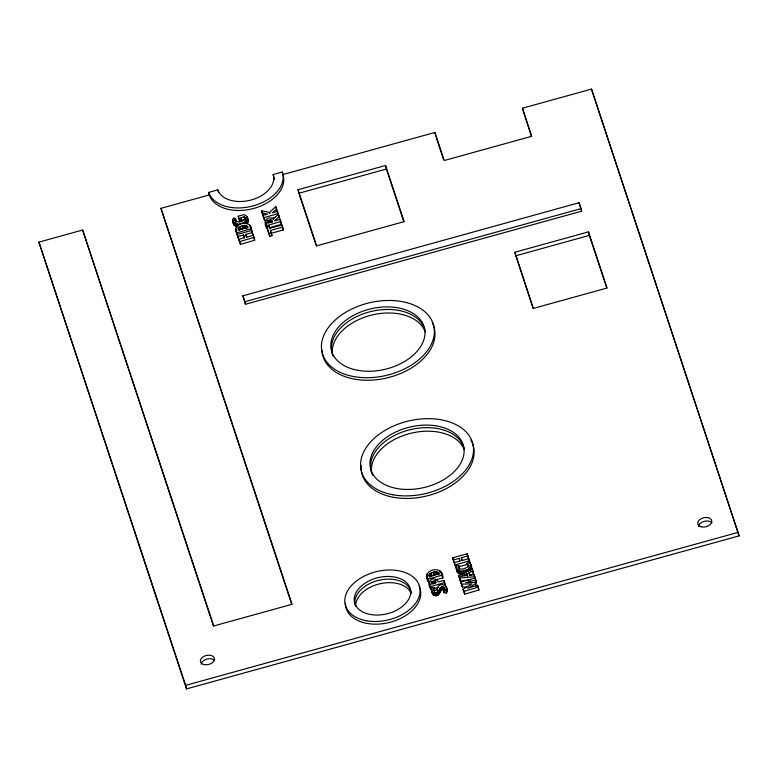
<?xml version="1.0" encoding="UTF-8"?>
<svg xmlns="http://www.w3.org/2000/svg" width="778" height="778" viewBox="0 0 778 778"><rect width="100%" height="100%" fill="white"/><g stroke="black" fill="none" stroke-linecap="round" stroke-linejoin="round"><path stroke-width="1.17" d="M432.14 591.659C437.217 598.817 443.343 578.618 443.441 589.889L444.121 592.719L446.562 592.962L447.107 591.377C448.429 585.601 440.815 581.681 437.722 587.127C438.267 590.667 432.014 591.99 434.134 587.886L432.004 587.468L431.391 589.102L432.811 594.489C438.549 599.546 439.337 589.17 443.888 589.636M447.107 591.377L446.018 586.388M431.605 588.314L432.811 594.489M429.446 584.21L431.275 589.491C424.885 583.237 433.511 573.814 438.257 581.944L443.917 580.378L445.308 585.357L443.917 580.378M237.883 226.787C233.594 227.04 231.367 221.156 233.556 217.986L235.52 218.433L236.191 221.263L235.744 222.333L235.073 219.503L235.52 218.433M233.497 224.035L233.721 221.594M456.696 569.447L458.33 570.731L461.928 571.208L462.599 574.038L459.001 573.561L457.376 572.277L456.151 566.861L456.958 565.256L458.913 565.703L459.331 569.068L458.913 565.703M456.443 566.044L457.376 572.277M429.067 574.903L429.155 576.352L439.269 573.561C437.012 570.313 430.993 572.034 429.067 574.903L429.514 576.79M235.073 219.503L235.501 222.382M470.904 564.556L470.398 567.318L471.079 570.148C472.47 567.59 471.371 563.36 468.55 562.163L466.926 563.408L468.395 564.643L468.58 565.762C466.995 568.582 457.921 571.412 458.66 566.238M267.379 228.489C261.962 223.412 267.632 214.067 273.681 219.484L273.71 218.54L278.398 214.329L279.817 219.415L278.398 214.329M266.377 222.907L266.222 225.912M232.826 221.205C236.162 229.024 254.678 219.231 244.136 214.592L238.224 216.226L239.857 221.934M246.286 220.884L246.957 223.714L248.338 221.059L246.986 216.294M251.109 228.703L236.93 232.855C230.628 222.907 252.772 218.637 251.557 230.589M236.638 232.243L237.601 235.685L236.405 232.301L236.6 230.366M427.034 576.887L428.668 582.08C419.391 570.109 443.606 563.447 442.847 577.928L435.184 580.048M267.583 221.185L267.661 222.907L272.407 221.477L271.123 220.077L269.227 220.174L267.583 221.185L268.031 223.072M446.562 592.962L445.891 590.132L446.436 588.547M431.479 582.216L431.547 583.908L436.244 582.498L435.126 581.215L432.976 581.244L431.479 582.216L431.926 584.103M444.121 592.719L444.578 591.63L443.907 588.8M238.282 227.925L238.097 229.948L248.201 227.157C245.994 223.889 240.723 225.795 238.282 227.925L238.729 229.811M461.928 571.208L467.559 569.622L470.398 567.318M276.521 209.457L277.299 211.791L275.85 206.627L270.092 211.772L269.791 213.59L268.313 212.19L261.573 210.721L262.993 215.807M276.618 208.951L272.281 212.832L277.435 211.402L278.592 215.448M279.146 216.585L274.498 220.894L280.061 219.357L281.451 224.346L269.402 227.682M475.854 580.028L465.643 582.557L475.368 582.44L475.737 583.568L467.539 588.294L477.575 585.221L478.898 590.016L464.699 594.159L463.007 589.209L471.954 583.928L461.617 584.103L460.615 582.041L475.183 578.005L476.525 582.858L475.854 580.835M470.69 579.921L460.304 580.874L458.563 575.808L472.149 568.844L473.52 573.765L470.632 575.146M247.209 228.44L243.786 228.499L240.042 229.802L239.371 226.972M435.32 571.859L435.991 574.689L431.109 576.197L430.438 573.367M469.679 575.603L468.998 572.773L472.839 570.935M467.033 573.717L460.479 576.44L467.588 575.389L467.033 573.717L467.704 576.547M430.604 586.661L444.637 582.528M270.491 230.473L271.162 233.303L283.309 229.938L282.628 227.108L270.491 230.473L271.96 235.715L269.791 236.317L267.486 229.364L266.708 225.659L280.78 221.516M427.988 579.25L442.176 575.098M266.757 219.727L264.627 220.534L263.946 217.704L278.145 213.551M240.47 244.38L239.799 241.55L253.998 237.407L254.669 240.237L240.47 244.38L237.105 234.47L251.683 230.434L253.064 235.384L251.683 230.434M467.17 553.81L468.55 558.76L467.17 553.81L452.592 557.845L455.957 567.755L455.286 564.925L469.484 560.782L470.758 565.995L470.097 565.441M464.699 594.159L464.028 591.319L478.227 587.186M209.282 194.947L208.679 192.399L217.889 189.842A28.698 18.633 -13.4 0 0 251.391 199.927A28.698 18.633 -13.4 0 0 273.146 174.544L282.356 171.996L282.968 174.544A38.258 24.847 -13.4 0 1 253.949 208.378A38.258 24.847 -13.4 0 1 209.282 194.947L160.929 208.339L291.74 604.38M531.442 136.461L522.417 108.22L591.494 89.091L739.1 535.867L186.506 688.909L38.9 242.133L82.643 230.016L213.756 625.969L292.042 604.292L160.929 208.339M283.095 174.505L434.931 132.454L444.219 160.531L531.714 136.296L522.417 108.22M298.042 189.715L385.538 165.49L404.132 221.633L316.636 245.858L298.042 189.715L298.888 193.255L386.384 169.03L403.831 221.73M238.224 216.226L239.498 220.057L241.452 219.522L241.044 217.665L244.166 216.809L245.177 218.482C243.115 221.04 237.562 223.374 235.053 220.485M241.715 220.495L245.148 219.795L244.477 216.965M272.242 218.21L275.529 217.295M282.628 227.108L281.918 224.959L269.781 228.324L268.984 225.931L266.805 226.534L269.791 236.317M238.107 236.502L243.64 234.966L244.545 237.698L238.72 239.313L236.376 231.591M253.998 237.407L253.288 235.277L246.49 237.202L245.819 234.373L252.383 232.544M269.11 233.488L271.289 232.885M242.921 295.815L579.085 202.727L581.04 208.63L581.652 211.178L245.488 304.276L242.921 295.815L245.488 304.276M244.876 301.728L581.04 208.63M514.812 252.266L588.499 231.863L607.083 288.006L533.407 308.409L514.812 252.266L533.115 308.516M515.658 255.806L589.335 235.403L606.791 288.103M453.593 559.888L459.127 558.351L460.031 561.084L454.206 562.698L455.286 564.925M469.484 560.782L468.774 558.662L461.976 560.578L461.305 557.748L467.87 555.93M458.096 566.958L466.868 564.527M433.258 588.693L438.734 587.176M38.9 242.133L185.66 685.369L738.254 532.337M458.563 575.808L459.623 578.035L474.765 576.741L475.436 579.571M474.765 576.741L474.103 574.738L469.795 575.175L468.998 572.773M460.615 582.041L462.297 586.933L466.469 587.03M443.441 589.889L445.891 590.132M261.573 210.721L262.322 212.978L267.554 214.144L262.876 215.438L263.946 217.704M246.879 218.355L247.657 219.124M446.261 588.635L446.689 589.218M265.347 222.265L266.708 225.659M441.534 574.572L442.847 577.928M454.264 562.718L452.592 557.845M238.72 239.313L239.799 241.55M463.007 589.209L464.028 591.319M264.627 220.534L262.322 212.978M739.1 535.867L591.494 89.091M581.652 211.178L579.085 202.727M436.147 137.113L443.577 159.578M470.155 563.612L468.774 558.662M473.52 573.765L472.149 568.844M478.898 590.016L477.575 585.221M476.048 585.27L476.418 586.398L475.368 582.44M461.305 557.748L462.21 560.481M299.267 194.403L316.335 245.965M278.106 214.232L278.816 216.391M281.451 224.346L280.061 219.357M283.309 229.938L281.918 224.959M271.162 233.303L271.96 235.715M254.669 240.237L253.288 235.277M245.819 234.373L246.723 237.096M213.454 626.057L82.643 230.016M588.499 231.863L589.335 235.403M434.931 132.454L435.768 135.994M385.538 165.49L386.384 169.03M475.183 578.005L475.63 579.892M474.103 574.738L474.774 577.568M470.573 563.807L471.731 568.329M470.875 566.423L471.546 569.253M469.679 568.154L470.359 570.984M468.395 564.643L468.852 566.53M468.084 564.264L468.764 567.094M467.607 563.865L468.288 566.695L466.926 563.408M468.726 568.922L469.173 570.809M467.559 569.622L468.006 571.509M466.226 570.216L466.674 572.102M464.748 570.702L465.205 572.589M463.328 571.033L463.999 573.863M459.127 558.351L459.808 561.181M460.605 571.227L461.276 574.057M458.475 566.783L458.923 568.669M459.399 571.071L460.07 573.901M458.398 567.298L458.845 569.185M461.617 584.103L462.297 586.933M458.33 570.731L459.001 573.561M459.623 578.035L460.304 580.874M457.415 570.196L458.086 573.026M456.151 566.861L456.822 569.69M456.073 567.687L456.9 571.315M446.3 587.03L447.136 590.628M441.457 572.939L442.137 575.769M440.863 571.742L441.311 573.629M443.985 587.691L444.433 589.578M439.901 570.76L440.358 572.647M443.703 587.186L444.16 589.072M443.217 586.807L444.364 592.223M442.497 586.641L443.178 589.471M438.559 572.559L439.006 574.446M441.554 586.768L442.235 589.598M437.606 572.005L438.277 574.835M440.708 587.166L441.379 589.996M436.497 571.811L437.168 574.641M440.144 587.75L440.825 590.58M439.784 588.45L440.455 591.28M439.521 589.199L440.192 592.029M439.132 590.249L439.803 593.079M434.173 572.063L434.844 574.893M438.598 591.241L439.269 594.071M433.151 572.326L433.823 575.156M437.158 588.625L437.606 590.512M435.126 581.215L435.573 583.101M437.781 592.058L438.452 594.888M437.226 592.389L437.907 595.219M434.221 581.049L434.669 582.936M436.546 592.632L437.226 595.462M431.216 572.978L431.897 575.808M432.976 581.244L433.647 584.074M435.612 592.817L436.293 595.647M434.134 587.886L434.805 590.716M433.861 588.518L434.532 591.348M432.033 581.662L432.48 583.549M434.746 592.836L435.417 595.666M433.686 589.034L434.134 590.92M429.806 573.814L430.477 576.644M433.618 589.452L434.066 591.338M433.949 592.71L434.62 595.54M429.349 574.32L430.02 577.15M433.249 592.466L433.92 595.296M432.636 592.107L433.317 594.937M429.437 581.273L429.884 583.16M431.615 590.045L432.062 591.932M431.343 589.85L432.169 593.41M430.263 586.077L430.944 588.907M429.223 581.963L429.894 584.793M429.942 585.416L430.613 588.246M429.164 582.693L430.331 587.594M426.996 573.931L427.443 575.817M426.782 574.884L427.706 579.717M427.706 578.638L428.377 581.467M426.801 575.866L428.114 580.816M273.146 174.544L274.313 179.446M277.435 211.402L277.882 213.289M275.85 206.627L276.297 208.514M271.833 220.427L272.29 222.314M271.123 220.077L271.571 221.963M270.219 219.999L270.666 221.886M269.227 220.174L269.898 223.004M268.167 220.621L268.614 222.508M268.984 225.931L269.665 228.761M265.424 220.748L266.095 223.578M266.397 225.066L267.078 227.896M265.308 221.477L266.747 227.205M250.399 226.544L251.07 229.374M249.796 225.348L250.467 228.178M247.511 217.286L248.338 221.059M247.472 219.153L248.153 221.983M247.005 220.048L247.676 222.878M245.021 217.461L245.478 219.347M244.778 217.188L245.449 220.018M246.538 225.61L246.986 227.497M244.166 216.809L244.837 219.639M245.333 221.652L245.78 223.539M245.43 225.406L246.101 228.236M244.253 225.464L244.934 228.294M243.106 225.669L243.786 228.499M241.044 217.665L241.9 221.409M242.084 225.931L242.765 228.761M243.64 234.966L244.311 237.805M239.498 220.057L239.945 221.944M240.159 226.583L240.83 229.413M238.739 227.409L239.42 230.239M237.202 223.957L237.66 225.844M235.257 218.958L235.929 221.788M235.997 223.801L236.677 226.631M234.927 223.461L235.598 226.291M235.715 228.479L236.386 231.309M235.734 229.471L236.813 233.808M234.013 222.916L234.693 225.746M232.748 219.581L233.974 225.007M232.671 220.407L233.351 223.237M217.889 189.842L218.492 192.39M185.66 685.369L186.506 688.909M429.845 585.523L430.117 587.04M273.749 177.092A28.698 18.633 -13.4 0 1 274.284 179.465M355.468 606.081A28.698 18.633 -13.4 0 1 379.051 580.242A28.698 18.633 -13.4 0 1 411.261 593.157M355.711 606.422A28.698 18.633 -13.4 0 1 379.888 583.772A28.698 18.633 -13.4 0 1 411.29 593.546M333.198 356.295A47.828 31.062 -13.4 0 1 332.459 354.389M332.167 353.416A47.828 31.062 -13.4 0 1 371.758 311.317A47.828 31.062 -13.4 0 1 425.294 331.836M332.42 353.961A47.828 31.062 -13.4 0 1 371.835 315.032A47.828 31.062 -13.4 0 1 425.06 331.457M372.779 475.416A47.828 31.062 -13.4 0 1 371.592 472.586M371.3 471.614A47.828 31.062 -13.4 0 1 410.132 429.689A47.828 31.062 -13.4 0 1 464.233 449.032M371.553 472.149A47.828 31.062 -13.4 0 1 410.979 433.229A47.828 31.062 -13.4 0 1 464.194 449.655M201.21 664.227A7.177 4.658 -13.4 0 1 206.792 659.092A7.177 4.658 -13.4 0 1 214.553 660.532M698.547 526.492A7.177 4.658 -13.4 0 1 704.129 521.357A7.177 4.658 -13.4 0 1 711.889 522.797M419.118 586.204A38.258 24.847 -13.4 0 1 388.504 622.682A38.258 24.847 -13.4 0 1 345.442 603.271M432.237 322.705A57.387 37.276 -13.4 0 1 388.076 377.661A57.387 37.276 -13.4 0 1 322.034 350.217M470.894 440.027A57.387 37.276 -13.4 0 1 425.741 496.208A57.387 37.276 -13.4 0 1 361.225 465.429M282.356 171.996A38.258 24.847 -13.4 0 1 253.346 205.83A38.258 24.847 -13.4 0 1 208.679 192.399M203.573 664.47A7.177 4.658 -13.4 0 0 214.475 659.287A7.177 4.658 -13.4 0 0 204.215 656.204A7.177 4.658 -13.4 0 0 203.573 664.47M700.91 526.745A7.177 4.658 -13.4 0 0 711.812 521.552A7.177 4.658 -13.4 0 0 701.552 518.469A7.177 4.658 -13.4 0 0 700.91 526.745M366.244 620.708A38.258 24.847 -13.4 0 0 420.003 588.713A38.258 24.847 -13.4 0 0 361.128 577.801A38.258 24.847 -13.4 0 0 366.244 620.708M370.299 614.464A28.698 18.633 -13.4 0 0 410.619 590.473A28.698 18.633 -13.4 0 0 366.467 582.294A28.698 18.633 -13.4 0 0 370.299 614.464M353.572 376.533A57.387 37.276 -13.4 0 0 434.221 328.54A57.387 37.276 -13.4 0 0 345.909 312.182A57.387 37.276 -13.4 0 0 353.572 376.533M357.627 370.289A47.828 31.062 -13.4 0 0 424.837 330.3A47.828 31.062 -13.4 0 0 351.238 316.665A47.828 31.062 -13.4 0 0 357.627 370.289M392.715 494.73A57.387 37.276 -13.4 0 0 473.355 446.737A57.387 37.276 -13.4 0 0 385.042 430.38A57.387 37.276 -13.4 0 0 392.715 494.73M396.77 488.487A47.828 31.062 -13.4 0 0 463.97 448.498A47.828 31.062 -13.4 0 0 390.371 434.863A47.828 31.062 -13.4 0 0 396.77 488.487"/></g></svg>
